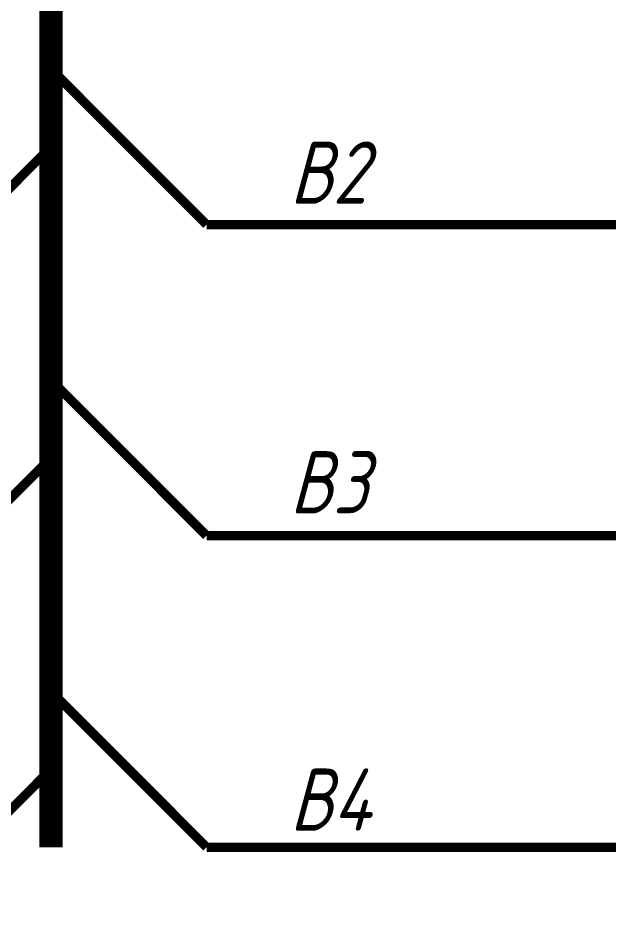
# Model space of a CAD drawing. Extents: x 196 to 1101, y 70 to 664.
# Drawn here: x 475.98 to 494.95, y 423.53 to 452.8 of the extents above; entities that cross this region are included whole.
import ezdxf

# ---------------------------------------------------------------- set-up
doc = ezdxf.new("R2010")
doc.units = 0
doc.header["$MEASUREMENT"] = 0
doc.layers.add('Sheet', color=255, linetype='CONTINUOUS')
doc.styles.add('GOST type A0', font='', dxfattribs={"oblique": 15, "height": 3.5})
doc.styles.get('GOST type A0').set_extended_font_data('GOST type A')

msp = doc.modelspace()

# ---------------------------------------------------------------- linework, layer by layer
at = {"layer": 'Sheet'}
for points, const_width in [([(517.031, 466.177), (477.03, 466.177), (477.03, 426.178)], 0.749), ([(477.03, 451.171), (482.03, 446.169)], 0.3), ([(472.046, 443.669), (477.03, 448.67)], 0.3), ([(492.03, 446.169), (482.03, 446.169), (482.03, 446.169)], 0.3), ([(494.53, 446.169), (492.03, 446.169)], 0.3), ([(504.53, 446.169), (494.53, 446.169)], 0.3), ([(477.03, 441.183), (482.03, 436.181)], 0.3), ([(472.046, 433.681), (477.03, 438.682)], 0.3), ([(482.03, 436.181), (482.03, 436.181), (492.03, 436.181)], 0.3), ([(494.53, 436.181), (492.03, 436.181)], 0.3), ([(504.53, 436.181), (494.53, 436.181)], 0.3), ([(477.03, 431.18), (482.03, 426.178)], 0.3), ([(472.046, 423.677), (477.03, 428.679)], 0.3), ([(492.232, 426.178), (482.03, 426.178), (482.03, 426.178)], 0.3), ([(494.732, 426.178), (492.232, 426.178)], 0.3), ([(504.732, 426.178), (494.732, 426.178)], 0.3)]:
    msp.add_lwpolyline(points, dxfattribs=dict(at, const_width=const_width))

# ---------------------------------------------------------------- texts
at = {"layer": 'Sheet', "style": 'GOST type A0', "oblique": 15}
for s, p in [('B2', (484.701, 446.837)), ('B3', (484.701, 436.896)), ('B4', (484.701, 426.706))]:
    msp.add_text(s, height=2, dxfattribs=at).set_placement(p)

doc.saveas('drawing.dxf')
